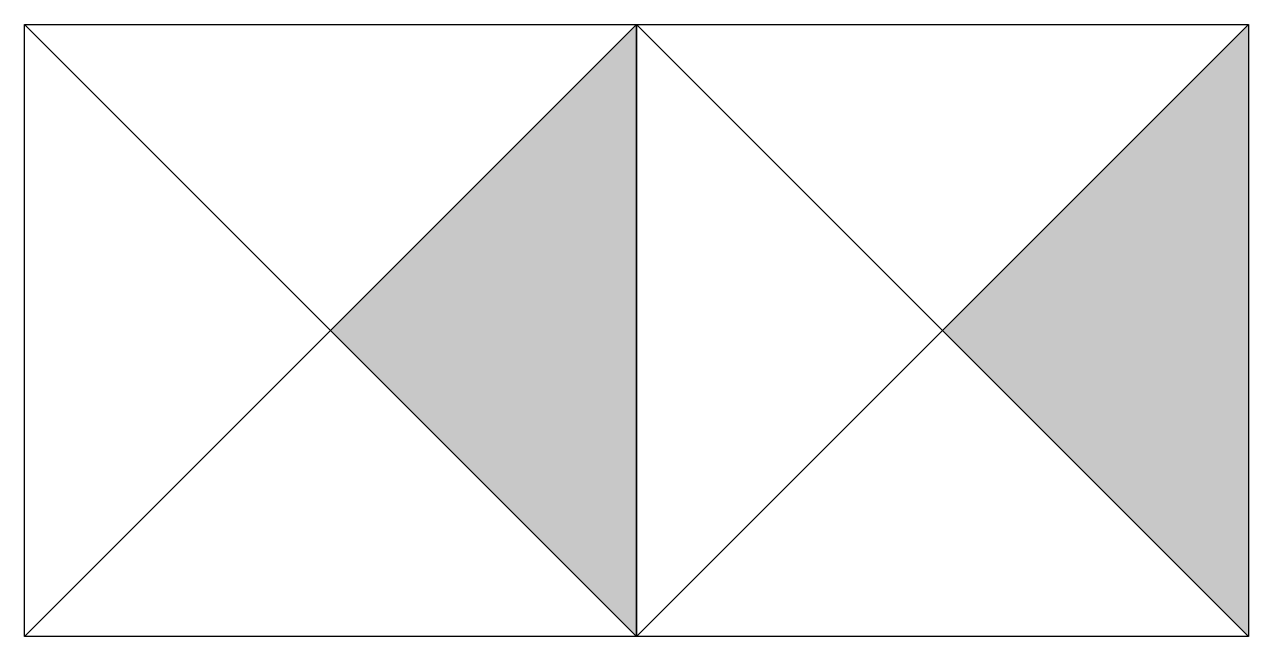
# Model space of a CAD drawing. Extents: x -7.5 to 7.5, y -3.7 to 3.8.
import ezdxf

# ---------------------------------------------------------------- set-up
doc = ezdxf.new("R2010")
doc.units = 0
doc.header["$LTSCALE"] = 0.2

msp = doc.modelspace()

# ---------------------------------------------------------------- hatches: boundary and pattern name
at = {"ltscale": 0.5}
for points in [[(0, 3.75), (-3.75, 0), (0, -3.75)], [(0, 3.75), (-3.75, 0), (0, -3.75)], [(7.5, 3.75), (3.75, 0), (7.5, -3.75)], [(7.5, 3.75), (3.75, 0), (7.5, -3.75)]]:
    msp.add_hatch(color=256, dxfattribs=at).paths.add_polyline_path(points)

# ---------------------------------------------------------------- linework, layer by layer
for p, q in [((-7.5, 3.75), (0, -3.75)), ((0, 3.75), (-7.5, -3.75)), ((0, 3.75), (7.5, -3.75)), ((7.5, 3.75), (0, -3.75))]:
    msp.add_line(p, q, dxfattribs=at)
at = {"ltscale": 0.5, "flags": 128}
for points in [[(-7.5, 3.75), (0, 3.75), (0, -3.75), (-7.5, -3.75)], [(0, 3.75), (7.5, 3.75), (7.5, -3.75), (0, -3.75)]]:
    msp.add_lwpolyline(points, close=True, dxfattribs=at)

doc.saveas('drawing.dxf')
